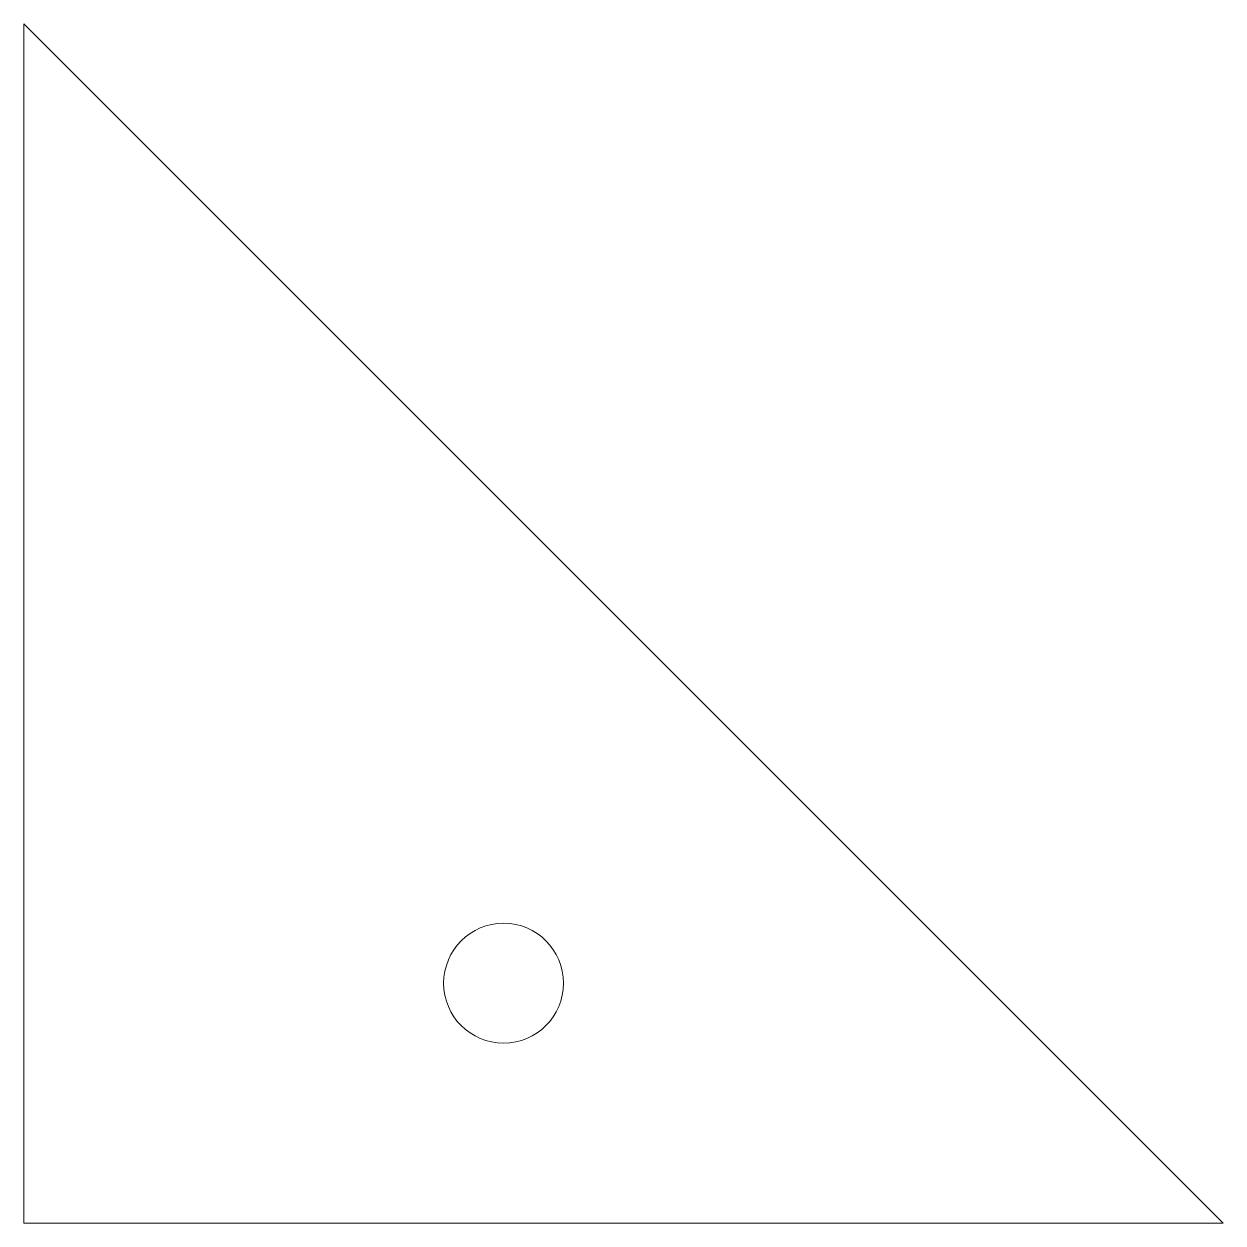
# Model space of a CAD drawing. Header units: inches. Extents: x -0.57 to 4.43, y 0 to 5.
import ezdxf

# ---------------------------------------------------------------- set-up
doc = ezdxf.new("R2010")
doc.units = ezdxf.units.IN
doc.header["$MEASUREMENT"] = 0

msp = doc.modelspace()

# ---------------------------------------------------------------- linework, layer by layer
at = {"color": 7, "linetype": 'Continuous', "lineweight": 15}
for p, q in [((-0.5653, 5), (-0.5653, 0)), ((4.4347, 0), (-0.5653, 5)), ((-0.5653, 0), (4.4347, 0))]:
    msp.add_line(p, q, dxfattribs=at)
msp.add_circle((1.4347, 1), 0.25, dxfattribs=at)

doc.saveas('drawing.dxf')
